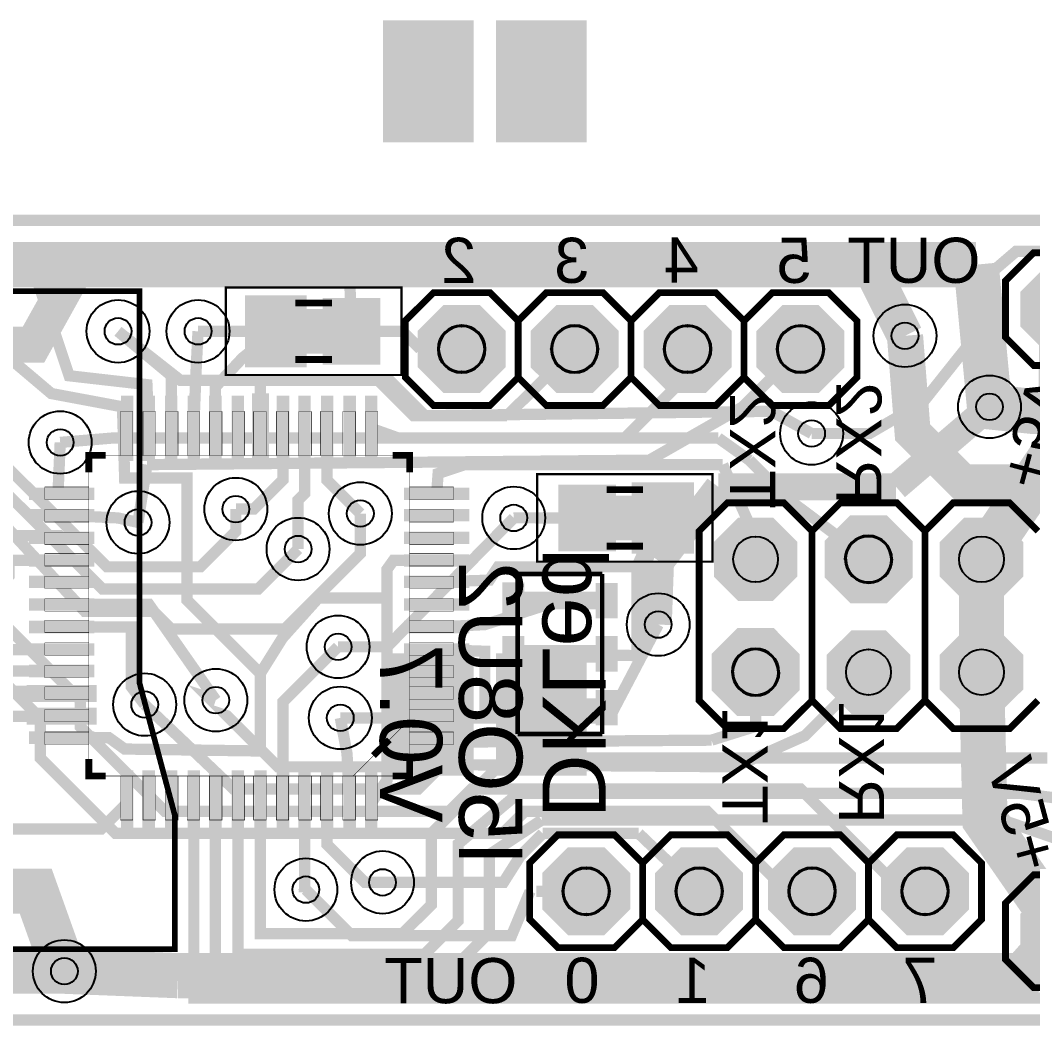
# Model space of a CAD drawing. Header units: millimetres. Extents: x -0.1 to 64.1, y -0.1 to 22.5.
# Drawn here: x 29.5 to 52.27, y -0.13 to 22.5 of the extents above; entities that cross this region are included whole.
import ezdxf

# ---------------------------------------------------------------- set-up
doc = ezdxf.new("R2010")
doc.units = ezdxf.units.MM
for name, color, linetype, true_color in [('BoardOutline', 7, 'Continuous', 0xff00ff), ('BottomLayer', 7, 'Continuous', 0x0000ff), ('BottomSilkLayer', 7, 'Continuous', 0x808000), ('BottomSolderMaskLayer', 7, 'Continuous', 0xaa00ff), ('Document', 7, 'Continuous', 0xffffff), ('Hole', 7, 'Continuous', 0x222222), ('Multi-Layer', 7, 'Continuous', 0xc0c0c0), ('TopLayer', 7, 'Continuous', 0xff0000), ('TopPasteMaskLayer', 7, 'Continuous', 0x808080), ('TopSilkLayer', 7, 'Continuous', 0xffff00), ('TopSolderMaskLayer', 7, 'Continuous', 0x800080)]:
    doc.layers.add(name, color=color, linetype=linetype, true_color=true_color)
doc.styles.get("Standard").update_dxf_attribs({"font": 'arial.ttf'})

msp = doc.modelspace()

# ---------------------------------------------------------------- hatches: boundary and pattern name
at = {"layer": 'BottomSolderMaskLayer'}
for points in [[(38.44, 14.69), (39.02, 14.111), (39.84, 14.111), (40.419, 14.69), (40.419, 15.51), (39.84, 16.089), (39.02, 16.089), (38.44, 15.51)], [(42.38, 14.111), (42.959, 14.69), (42.959, 15.51), (42.38, 16.089), (41.56, 16.089), (40.98, 15.51), (40.98, 14.69), (41.56, 14.111)], [(43.52, 14.69), (44.1, 14.111), (44.92, 14.111), (45.499, 14.69), (45.499, 15.51), (44.92, 16.089), (44.1, 16.089), (43.52, 15.51)], [(46.06, 14.69), (46.64, 14.111), (47.46, 14.111), (48.039, 14.69), (48.039, 15.51), (47.46, 16.09), (46.64, 16.09), (46.06, 15.51)], [(49.569, 10.78), (48.99, 11.36), (48.17, 11.36), (47.59, 10.78), (47.59, 9.96), (48.17, 9.38), (48.99, 9.38), (49.569, 9.96)], [(47.029, 8.24), (46.45, 8.82), (45.63, 8.82), (45.05, 8.24), (45.05, 7.42), (45.63, 6.84), (46.45, 6.84), (47.029, 7.42)], [(43.219, 3.31), (42.64, 3.89), (41.82, 3.89), (41.24, 3.31), (41.24, 2.49), (41.82, 1.911), (42.64, 1.911), (43.219, 2.49)], [(43.78, 2.49), (44.36, 1.911), (45.18, 1.911), (45.759, 2.49), (45.759, 3.31), (45.18, 3.89), (44.36, 3.89), (43.78, 3.31)], [(46.32, 2.491), (46.9, 1.911), (47.72, 1.911), (48.299, 2.491), (48.299, 3.31), (47.72, 3.89), (46.9, 3.89), (46.32, 3.31)], [(48.86, 2.49), (49.44, 1.911), (50.26, 1.911), (50.839, 2.49), (50.839, 3.31), (50.26, 3.89), (49.44, 3.89), (48.86, 3.31)]]:
    msp.add_hatch(color=256, dxfattribs=at).paths.add_polyline_path(points)
at = {"layer": 'Document'}
for points in [[(37.66, 22.5), (39.7, 22.5), (39.7, 19.75), (37.66, 19.75), (37.66, 22.5)], [(40.2, 22.5), (42.24, 22.5), (42.24, 19.75), (40.2, 19.75), (40.2, 22.5)], [(35.694, 16.199), (35.044, 16.199), (35.044, 14.799), (35.694, 14.799)], [(37.167, 16.199), (36.517, 16.199), (36.517, 14.799), (37.167, 14.799)], [(36.3, 16), (35.9, 16), (35.9, 15), (36.3, 15)], [(39.684, 15.354), (39.176, 15.354), (39.176, 14.846), (39.684, 14.846)], [(41.716, 15.354), (41.716, 14.846), (42.224, 14.846), (42.224, 15.354)], [(44.764, 15.354), (44.256, 15.354), (44.256, 14.846), (44.764, 14.846)], [(47.304, 15.354), (46.796, 15.354), (46.796, 14.846), (47.304, 14.846)], [(42.033, 10.602), (42.683, 10.602), (42.683, 12.002), (42.033, 12.002)], [(43.507, 10.602), (44.156, 10.602), (44.156, 12.002), (43.507, 12.002)], [(42.9, 10.8), (43.3, 10.8), (43.3, 11.8), (42.9, 11.8)], [(45.786, 10.116), (46.294, 10.116), (46.294, 10.624), (45.786, 10.624)], [(48.326, 10.116), (48.834, 10.116), (48.834, 10.624), (48.326, 10.624)], [(50.866, 10.116), (51.374, 10.116), (51.374, 10.624), (50.866, 10.624)], [(40.84, 9.05), (40.84, 9.85), (40.34, 9.85), (40.34, 9.05)], [(42.44, 9.84), (42.44, 9.04), (42.94, 9.04), (42.94, 9.84)], [(42.44, 9.24), (42.44, 9.64), (40.84, 9.64), (40.84, 9.24)], [(40.84, 7.84), (40.84, 8.64), (40.34, 8.64), (40.34, 7.84)], [(42.44, 8.04), (42.44, 8.44), (40.84, 8.44), (40.84, 8.04)], [(42.44, 8.64), (42.44, 7.84), (42.94, 7.84), (42.94, 8.64)], [(37.66, 8.25), (39.7, 8.25), (39.7, 5.5), (37.66, 5.5), (37.66, 8.25)], [(40.2, 8.25), (42.24, 8.25), (42.24, 5.5), (40.2, 5.5), (40.2, 8.25)], [(45.786, 7.576), (46.294, 7.576), (46.294, 8.084), (45.786, 8.084)], [(48.326, 7.576), (48.834, 7.576), (48.834, 8.084), (48.326, 8.084)], [(50.866, 7.576), (51.374, 7.576), (51.374, 8.084), (50.866, 8.084)], [(40.84, 6.63), (40.84, 7.43), (40.34, 7.43), (40.34, 6.63)], [(42.44, 7.43), (42.44, 6.63), (42.94, 6.63), (42.94, 7.43)], [(42.44, 6.84), (42.44, 7.24), (40.84, 7.24), (40.84, 6.84)], [(41.976, 2.646), (42.484, 2.646), (42.484, 3.154), (41.976, 3.154)], [(45.024, 3.154), (44.516, 3.154), (44.516, 2.646), (45.024, 2.646)], [(47.564, 3.154), (47.056, 3.154), (47.056, 2.646), (47.564, 2.646)], [(50.104, 3.154), (49.596, 3.154), (49.596, 2.646), (50.104, 2.646)]]:
    msp.add_hatch(color=256, dxfattribs=at).paths.add_polyline_path(points)
at = {"layer": 'Multi-Layer'}
for points in [[(53.869, 16.389), (53.319, 16.939), (52.541, 16.939), (51.991, 16.389), (51.991, 15.611), (52.541, 15.061), (53.319, 15.061), (53.869, 15.611)], [(38.491, 14.711), (39.041, 14.161), (39.819, 14.161), (40.369, 14.711), (40.369, 15.489), (39.819, 16.039), (39.041, 16.039), (38.491, 15.489)], [(42.359, 14.161), (42.909, 14.711), (42.909, 15.489), (42.359, 16.039), (41.581, 16.039), (41.031, 15.489), (41.031, 14.711), (41.581, 14.161)], [(43.571, 14.711), (44.121, 14.161), (44.899, 14.161), (45.449, 14.711), (45.449, 15.489), (44.899, 16.039), (44.121, 16.039), (43.571, 15.489)], [(46.111, 14.711), (46.661, 14.162), (47.439, 14.162), (47.989, 14.711), (47.989, 15.489), (47.439, 16.039), (46.661, 16.039), (46.111, 15.489)], [(46.979, 10.759), (46.429, 11.309), (45.651, 11.309), (45.101, 10.759), (45.101, 9.981), (45.651, 9.431), (46.429, 9.431), (46.979, 9.981)], [(49.519, 10.759), (48.969, 11.309), (48.191, 11.309), (47.641, 10.759), (47.641, 9.981), (48.191, 9.431), (48.969, 9.431), (49.519, 9.981)], [(52.059, 10.759), (51.509, 11.309), (50.731, 11.309), (50.181, 10.759), (50.181, 9.981), (50.731, 9.431), (51.509, 9.431), (52.059, 9.981)], [(46.979, 8.219), (46.429, 8.769), (45.651, 8.769), (45.101, 8.219), (45.101, 7.441), (45.651, 6.891), (46.429, 6.891), (46.979, 7.441)], [(49.519, 8.219), (48.969, 8.769), (48.191, 8.769), (47.641, 8.219), (47.641, 7.441), (48.191, 6.891), (48.969, 6.891), (49.519, 7.441)], [(52.059, 8.219), (51.509, 8.769), (50.731, 8.769), (50.181, 8.219), (50.181, 7.441), (50.731, 6.891), (51.509, 6.891), (52.059, 7.441)], [(43.169, 3.289), (42.619, 3.839), (41.841, 3.839), (41.291, 3.289), (41.291, 2.511), (41.841, 1.962), (42.619, 1.962), (43.169, 2.511)], [(43.831, 2.511), (44.381, 1.962), (45.159, 1.962), (45.709, 2.511), (45.709, 3.289), (45.159, 3.839), (44.381, 3.839), (43.831, 3.289)], [(46.371, 2.512), (46.921, 1.962), (47.699, 1.962), (48.249, 2.512), (48.249, 3.289), (47.699, 3.839), (46.921, 3.839), (46.371, 3.289)], [(48.911, 2.511), (49.461, 1.962), (50.239, 1.962), (50.789, 2.511), (50.789, 3.289), (50.239, 3.839), (49.461, 3.839), (48.911, 3.289)], [(53.869, 2.389), (53.319, 2.939), (52.541, 2.939), (51.991, 2.389), (51.991, 1.611), (52.541, 1.061), (53.319, 1.061), (53.869, 1.611)]]:
    msp.add_hatch(color=256, dxfattribs=at).paths.add_polyline_path(points)
at = {"layer": 'TopLayer'}
for points in [[(35.9, 14.75), (34.6, 14.75), (34.6, 16.25), (35.9, 16.25)], [(37.6, 14.75), (36.3, 14.75), (36.3, 16.25), (37.6, 16.25)], [(31.767, 14.053), (32.046, 14.053), (32.046, 12.58), (31.767, 12.58)], [(32.25, 14.053), (32.529, 14.053), (32.529, 12.58), (32.25, 12.58)], [(32.758, 14.053), (33.037, 14.053), (33.037, 12.58), (32.758, 12.58)], [(33.266, 14.053), (33.545, 14.053), (33.545, 12.58), (33.266, 12.58)], [(33.748, 14.053), (34.028, 14.053), (34.028, 12.58), (33.748, 12.58)], [(34.256, 14.053), (34.536, 14.053), (34.536, 12.58), (34.256, 12.58)], [(34.764, 14.053), (35.044, 14.053), (35.044, 12.58), (34.764, 12.58)], [(35.272, 14.053), (35.552, 14.053), (35.552, 12.58), (35.272, 12.58)], [(35.755, 14.053), (36.034, 14.053), (36.034, 12.58), (35.755, 12.58)], [(36.263, 14.053), (36.542, 14.053), (36.542, 12.58), (36.263, 12.58)], [(36.771, 14.053), (37.05, 14.053), (37.05, 12.58), (36.771, 12.58)], [(37.253, 14.053), (37.533, 14.053), (37.533, 12.58), (37.253, 12.58)], [(29.697, 11.704), (29.697, 11.983), (31.17, 11.983), (31.17, 11.704)], [(38.13, 11.704), (38.13, 11.983), (39.603, 11.983), (39.603, 11.704)], [(41.6, 12.05), (42.9, 12.05), (42.9, 10.55), (41.6, 10.55)], [(43.3, 12.05), (44.6, 12.05), (44.6, 10.55), (43.3, 10.55)], [(29.697, 11.221), (29.697, 11.5), (31.17, 11.5), (31.17, 11.221)], [(38.13, 11.221), (38.13, 11.5), (39.603, 11.5), (39.603, 11.221)], [(29.697, 10.713), (29.697, 10.992), (31.17, 10.992), (31.17, 10.713)], [(38.13, 10.713), (38.13, 10.992), (39.603, 10.992), (39.603, 10.713)], [(29.697, 10.205), (29.697, 10.484), (31.17, 10.484), (31.17, 10.205)], [(38.13, 10.205), (38.13, 10.484), (39.603, 10.484), (39.603, 10.205)], [(29.697, 9.722), (29.697, 10.002), (31.17, 10.002), (31.17, 9.722)], [(38.13, 9.722), (38.13, 10.002), (39.603, 10.002), (39.603, 9.722)], [(40.54, 9.24), (40.54, 9.64), (42.74, 9.64), (42.74, 9.24)], [(29.697, 9.214), (29.697, 9.494), (31.17, 9.494), (31.17, 9.214)], [(38.13, 9.214), (38.13, 9.494), (39.603, 9.494), (39.603, 9.214)], [(29.697, 8.706), (29.697, 8.986), (31.17, 8.986), (31.17, 8.706)], [(38.13, 8.706), (38.13, 8.986), (39.603, 8.986), (39.603, 8.706)], [(29.697, 8.198), (29.697, 8.478), (31.17, 8.478), (31.17, 8.198)], [(38.13, 8.198), (38.13, 8.478), (39.603, 8.478), (39.603, 8.198)], [(40.54, 8.04), (40.54, 8.44), (42.74, 8.44), (42.74, 8.04)], [(29.697, 7.716), (29.697, 7.995), (31.17, 7.995), (31.17, 7.716)], [(38.13, 7.716), (38.13, 7.995), (39.603, 7.995), (39.603, 7.716)], [(29.697, 7.208), (29.697, 7.487), (31.17, 7.487), (31.17, 7.208)], [(38.13, 7.208), (38.13, 7.487), (39.603, 7.487), (39.603, 7.208)], [(40.54, 6.84), (40.54, 7.24), (42.74, 7.24), (42.74, 6.84)], [(29.697, 6.7), (29.697, 6.979), (31.17, 6.979), (31.17, 6.7)], [(38.13, 6.7), (38.13, 6.979), (39.603, 6.979), (39.603, 6.7)], [(29.697, 6.217), (29.697, 6.497), (31.17, 6.497), (31.17, 6.217)], [(38.13, 6.217), (38.13, 6.497), (39.603, 6.497), (39.603, 6.217)], [(31.767, 5.62), (32.046, 5.62), (32.046, 4.147), (31.767, 4.147)], [(32.25, 5.62), (32.529, 5.62), (32.529, 4.147), (32.25, 4.147)], [(32.758, 5.62), (33.037, 5.62), (33.037, 4.147), (32.758, 4.147)], [(33.266, 5.62), (33.545, 5.62), (33.545, 4.147), (33.266, 4.147)], [(33.748, 5.62), (34.028, 5.62), (34.028, 4.147), (33.748, 4.147)], [(34.256, 5.62), (34.536, 5.62), (34.536, 4.147), (34.256, 4.147)], [(34.764, 5.62), (35.044, 5.62), (35.044, 4.147), (34.764, 4.147)], [(35.272, 5.62), (35.552, 5.62), (35.552, 4.147), (35.272, 4.147)], [(35.755, 5.62), (36.034, 5.62), (36.034, 4.147), (35.755, 4.147)], [(36.263, 5.62), (36.542, 5.62), (36.542, 4.147), (36.263, 4.147)], [(36.771, 5.62), (37.05, 5.62), (37.05, 4.147), (36.771, 4.147)], [(37.253, 5.62), (37.533, 5.62), (37.533, 4.147), (37.253, 4.147)]]:
    msp.add_hatch(color=256, dxfattribs=at).paths.add_polyline_path(points)
at = {"layer": 'TopPasteMaskLayer'}
for points in [[(35.9, 14.75), (34.6, 14.75), (34.6, 16.25), (35.9, 16.25)], [(34.764, 14.053), (35.044, 14.053), (35.044, 12.58), (34.764, 12.58)], [(43.3, 12.05), (44.6, 12.05), (44.6, 10.55), (43.3, 10.55)], [(38.13, 7.716), (38.13, 7.995), (39.603, 7.995), (39.603, 7.716)], [(29.697, 7.208), (29.697, 7.487), (31.17, 7.487), (31.17, 7.208)], [(29.697, 6.7), (29.697, 6.979), (31.17, 6.979), (31.17, 6.7)]]:
    msp.add_hatch(color=256, dxfattribs=at).paths.add_polyline_path(points)
at = {"layer": 'TopSolderMaskLayer'}
for points in [[(35.944, 14.691), (34.556, 14.691), (34.556, 16.309), (35.944, 16.309)], [(38.44, 14.69), (39.02, 14.111), (39.84, 14.111), (40.419, 14.69), (40.419, 15.51), (39.84, 16.089), (39.02, 16.089), (38.44, 15.51)], [(42.38, 14.111), (42.959, 14.69), (42.959, 15.51), (42.38, 16.089), (41.56, 16.089), (40.98, 15.51), (40.98, 14.69), (41.56, 14.111)], [(43.52, 14.69), (44.1, 14.111), (44.92, 14.111), (45.499, 14.69), (45.499, 15.51), (44.92, 16.089), (44.1, 16.089), (43.52, 15.51)], [(46.06, 14.69), (46.64, 14.111), (47.46, 14.111), (48.039, 14.69), (48.039, 15.51), (47.46, 16.09), (46.64, 16.09), (46.06, 15.51)], [(34.713, 14.104), (35.094, 14.104), (35.094, 12.529), (34.713, 12.529)], [(43.249, 12.101), (44.651, 12.101), (44.651, 10.499), (43.249, 10.499)], [(49.569, 10.78), (48.99, 11.36), (48.17, 11.36), (47.59, 10.78), (47.59, 9.96), (48.17, 9.38), (48.99, 9.38), (49.569, 9.96)], [(47.029, 8.24), (46.45, 8.82), (45.63, 8.82), (45.05, 8.24), (45.05, 7.42), (45.63, 6.84), (46.45, 6.84), (47.029, 7.42)], [(38.079, 7.665), (38.079, 8.046), (39.654, 8.046), (39.654, 7.665)], [(29.646, 7.157), (29.646, 7.538), (31.221, 7.538), (31.221, 7.157)], [(29.646, 6.649), (29.646, 7.03), (31.221, 7.03), (31.221, 6.649)], [(43.219, 3.31), (42.64, 3.89), (41.82, 3.89), (41.24, 3.31), (41.24, 2.49), (41.82, 1.911), (42.64, 1.911), (43.219, 2.49)], [(43.78, 2.49), (44.36, 1.911), (45.18, 1.911), (45.759, 2.49), (45.759, 3.31), (45.18, 3.89), (44.36, 3.89), (43.78, 3.31)], [(46.32, 2.491), (46.9, 1.911), (47.72, 1.911), (48.299, 2.491), (48.299, 3.31), (47.72, 3.89), (46.9, 3.89), (46.32, 3.31)], [(48.86, 2.49), (49.44, 1.911), (50.26, 1.911), (50.839, 2.49), (50.839, 3.31), (50.26, 3.89), (49.44, 3.89), (48.86, 3.31)]]:
    msp.add_hatch(color=256, dxfattribs=at).paths.add_polyline_path(points)

# ---------------------------------------------------------------- linework, layer by layer
at = {"layer": 'BoardOutline', "const_width": 0.254}
for points in [[(14, 18), (60, 18)], [(60, 0), (14, 0)]]:
    msp.add_lwpolyline(points, dxfattribs=at)
at = {"layer": 'BottomLayer'}
for points, const_width in [([(30.8, 17), (29.8, 15.2), (27.4, 15.2), (26.85, 15.5), (25.55, 16.8), (21.75, 16.8), (21.7, 13), (20.1, 12.6)], 0.813), ([(48.6, 17), (30.8, 17)], 0.813), ([(47.3, 13.2), (48.6, 13.2), (49.8, 13.9), (50.893, 15.275), (51.332, 16.813), (51.9, 17.3), (56.8, 17.3), (58.3, 14.8), (60.3, 12.85)], 0.254), ([(49.4, 15.4), (48.6, 17)], 0.813), ([(33.05, 1), (52.05, 1), (52.93, 2), (51.2, 4.5), (51.12, 7.83), (51.12, 10.37), (52.9, 13), (52.93, 16)], 1.016), ([(17.81, 9), (19.75, 9), (20.25, 8.4), (20.2, 6.6), (20.7, 5.9), (22.2, 5.9), (22.714, 7.065), (22.317, 8.077), (22.7, 15.8), (24.775, 15.8), (26.1, 14.9), (28.141, 12.9), (28.75, 12.9), (31.45, 10.2), (33.55, 10.2), (34.35, 11), (34.35, 11.5)], 0.254), ([(31.7, 15.5), (33.1, 14.4), (37.55, 14.4), (38.35, 13.6), (40.45, 13.6)], 0.254), ([(33.5, 15.5), (38.1, 15.5), (38.5, 15.1)], 0.254), ([(47.05, 15.1), (45.75, 13.8), (43.65, 12.6), (32.35, 12.5)], 0.254), ([(38.5, 15.1), (39.43, 15.1)], 0.254), ([(40.45, 13.6), (41.97, 15.1)], 0.254), ([(44.51, 15.1), (44.51, 14.51), (43.1, 13.1)], 0.254), ([(35.75, 10.6), (34.85, 9.7), (31.35, 9.7), (28.65, 12.4), (27.85, 12.4), (26.15, 14.1), (24.4, 14.7)], 0.254), ([(49.2, 12), (51.3, 13.8)], 0.61), ([(43.1, 13.1), (33.15, 13.1), (31.6, 13.1), (30.4, 13)], 0.254), ([(32.35, 12.5), (32.15, 11.2)], 0.254), ([(43.9, 10.3), (45.2, 12)], 0.61), ([(45.2, 12), (49.2, 12)], 0.61), ([(37.15, 11.4), (37.15, 10.5), (35.45, 8.8), (32.9, 8.8), (32.5, 9.2), (30.95, 9.2), (28.45, 11.9), (27.05, 11.9), (26.25, 11.44), (24.75, 11.44), (23.6, 11.8)], 0.254), ([(40.6, 11.3), (37.75, 8.4), (36.65, 8.4)], 0.254), ([(47.31, 2.9), (46.75, 2.9), (44.95, 4.7), (40.85, 4.7), (40.35, 4.2), (31.65, 4.2), (29.95, 5.9), (29.95, 6.8), (29.05, 7.7), (28.25, 7.7), (27.45, 8.5), (27.45, 10.4), (27.95, 10.9)], 0.254), ([(43.85, 8.9), (43.9, 10.3)], 0.61), ([(49.85, 2.9), (49.35, 2.9), (47.05, 5.2), (39.65, 5.2), (39.15, 4.7), (32.75, 4.7), (30.85, 6.6), (30.85, 7.2), (28.65, 9.4)], 0.254), ([(43.85, 8.9), (42.75, 6.8), (36.7, 6.8)], 0.254), ([(46.04, 7.83), (46.04, 6.61), (45.05, 6.3)], 0.254), ([(45.619, 5.717), (47.15, 6.4), (48.58, 7.83)], 0.254), ([(45.05, 6.3), (38.5, 6.25), (37.95, 5.7), (35.3, 5.7), (33.75, 7.25), (33.9, 7.2)], 0.254), ([(32.3, 7.1), (34.3, 5.2), (38.45, 5.2), (39, 5.75)], 0.254), ([(39, 5.75), (45.65, 5.7)], 0.254), ([(37.65, 3.1), (40.371, 3.101), (40.75, 3.7), (41.25, 4.2)], 0.254), ([(41.25, 4.2), (43.41, 4.2)], 0.254), ([(43.41, 4.2), (44.77, 2.9)], 0.254), ([(14.2, 2.92), (16.9, 3), (17.45, 3.8), (19.85, 3.8), (20.65, 2.9), (29.85, 2.9), (30.493, 1.1), (33.05, 1)], 1.016), ([(40.968, 2.9), (40.55, 1.9), (36.962, 1.9), (35.926, 2.937)], 0.254), ([(42.23, 2.9), (41.11, 2.9)], 0.254)]:
    msp.add_lwpolyline(points, dxfattribs=dict(at, const_width=const_width))
at = {"layer": 'BottomSilkLayer', "const_width": 0.127}
msp.add_lwpolyline([(18.18, 16.4), (32.18, 16.4), (32.18, 7.6), (32.98, 4.6), (32.98, 1.6), (19.63, 1.6), (19.63, 2.9), (18.18, 2.9), (18.18, 16.4)], close=True, dxfattribs=at)
at = {"layer": 'BottomSolderMaskLayer'}
for points in [[(39.427, 15.636), (39.433, 15.636)], [(44.507, 15.636), (44.513, 15.636)], [(47.047, 15.636), (47.053, 15.636)], [(41.435, 15.097), (41.435, 15.103)], [(42.506, 15.097), (42.506, 15.103)], [(39.427, 14.565), (39.433, 14.565)], [(44.507, 14.565), (44.513, 14.565)], [(47.047, 14.565), (47.053, 14.565)], [(48.047, 10.37), (48.042, 10.37)], [(49.118, 10.37), (49.113, 10.37)], [(45.507, 7.83), (45.502, 7.83)], [(46.578, 7.83), (46.573, 7.83)], [(42.233, 3.436), (42.227, 3.436)], [(44.767, 3.436), (44.773, 3.436)], [(47.307, 3.436), (47.313, 3.436)], [(49.847, 3.436), (49.853, 3.436)], [(42.233, 2.365), (42.227, 2.365)], [(44.767, 2.365), (44.773, 2.365)], [(47.307, 2.365), (47.313, 2.365)], [(49.847, 2.365), (49.853, 2.365)]]:
    msp.add_lwpolyline(points, close=True, dxfattribs=at)
for centre, start, end in [((39.427, 15.1), 450, 270), ((39.433, 15.1), 270, 450), ((41.97, 15.103), 360, 540), ((44.507, 15.1), 450, 270), ((44.513, 15.1), 270, 450), ((47.047, 15.1), 450, 270), ((47.053, 15.1), 270, 450), ((41.97, 15.097), 540, 360), ((48.577, 10.37), 0, 180), ((48.583, 10.37), 180, 0), ((46.037, 7.83), 0, 180), ((46.043, 7.83), 180, 0), ((42.227, 2.9), 90, 270), ((42.233, 2.9), 270, 90), ((44.767, 2.9), 450, 270), ((44.773, 2.9), 270, 450), ((47.307, 2.9), 450, 270), ((47.313, 2.9), 270, 450), ((49.847, 2.9), 450, 270), ((49.853, 2.9), 270, 450)]:
    msp.add_arc(centre, 0.535, start, end, dxfattribs=at)
at = {"layer": 'Document', "const_width": 0.0508}
for points in [[(38.073, 14.517), (34.127, 14.517), (34.127, 16.483), (38.073, 16.483), (38.073, 14.517)], [(41.127, 12.283), (45.073, 12.283), (45.073, 10.317), (41.127, 10.317), (41.127, 12.283)]]:
    msp.add_lwpolyline(points, close=True, dxfattribs=at)
at = {"layer": 'Document'}
for points, const_width in [([(36.51, 16.135), (35.69, 16.135)], 0.152), ([(36.51, 14.865), (35.69, 14.865)], 0.152), ([(31.424, 12.707), (31.043, 12.707), (31.043, 12.326)], 0.152), ([(38.257, 12.326), (38.257, 12.707), (37.876, 12.707)], 0.152), ([(42.69, 11.935), (43.51, 11.935)], 0.152), ([(42.69, 10.665), (43.51, 10.665)], 0.152), ([(40.69, 10.04), (40.69, 6.44)], 0.102), ([(42.59, 6.44), (42.59, 10.04)], 0.102), ([(37.8, 6.306), (37.444, 5.95)], 0.152), ([(31.043, 5.874), (31.043, 5.493), (31.424, 5.493)], 0.152), ([(37.876, 5.493), (38.257, 5.493), (38.257, 5.874)], 0.152)]:
    msp.add_lwpolyline(points, dxfattribs=dict(at, const_width=const_width))
at = {"layer": 'Hole'}
for centre in [(31.7, 15.5), (33.5, 15.5), (49.4, 15.4), (51.3, 13.8), (47.3, 13.2), (30.4, 13), (34.35, 11.5), (37.15, 11.4), (32.15, 11.2), (40.6, 11.3), (35.75, 10.6), (43.85, 8.9), (36.65, 8.4), (32.3, 7.1), (33.9, 7.2), (36.7, 6.8), (35.926, 2.936), (37.65, 3.1), (30.493, 1.1)]:
    msp.add_circle(centre, 0.3, dxfattribs=at)
at = {"layer": 'Multi-Layer'}
for points in [[(39.427, 15.608), (39.433, 15.608)], [(44.507, 15.608), (44.513, 15.608)], [(47.047, 15.608), (47.053, 15.608)], [(41.462, 15.098), (41.462, 15.103)], [(42.478, 15.098), (42.478, 15.103)], [(39.427, 14.592), (39.433, 14.592)], [(44.507, 14.592), (44.513, 14.592)], [(47.047, 14.592), (47.053, 14.592)], [(46.043, 10.878), (46.038, 10.878)], [(51.123, 10.878), (51.118, 10.878)], [(48.075, 10.37), (48.07, 10.37)], [(49.091, 10.37), (49.086, 10.37)], [(46.043, 9.862), (46.038, 9.862)], [(51.123, 9.862), (51.118, 9.862)], [(48.583, 8.338), (48.578, 8.338)], [(51.123, 8.338), (51.118, 8.338)], [(45.535, 7.83), (45.53, 7.83)], [(46.551, 7.83), (46.546, 7.83)], [(48.583, 7.322), (48.578, 7.322)], [(51.123, 7.322), (51.118, 7.322)], [(42.233, 3.408), (42.228, 3.408)], [(44.768, 3.408), (44.773, 3.408)], [(47.308, 3.408), (47.313, 3.408)], [(49.848, 3.408), (49.853, 3.408)], [(42.233, 2.392), (42.228, 2.392)], [(44.768, 2.392), (44.773, 2.392)], [(47.308, 2.392), (47.313, 2.392)], [(49.848, 2.392), (49.853, 2.392)]]:
    msp.add_lwpolyline(points, close=True, dxfattribs=at)
for centre in [(31.7, 15.5), (33.5, 15.5), (49.4, 15.4), (51.3, 13.8), (47.3, 13.2), (30.4, 13), (34.35, 11.5), (37.15, 11.4), (32.15, 11.2), (40.6, 11.3), (35.75, 10.6), (43.85, 8.9), (36.65, 8.4), (32.3, 7.1), (33.9, 7.2), (36.7, 6.8), (37.65, 3.1), (35.926, 2.936), (30.493, 1.1)]:
    msp.add_circle(centre, 0.706, dxfattribs=at)
for centre, start, end in [((39.427, 15.1), 450, 270), ((39.433, 15.1), 270, 450), ((41.97, 15.103), 360, 540), ((44.507, 15.1), 450, 270), ((44.513, 15.1), 270, 450), ((47.047, 15.1), 450, 270), ((47.053, 15.1), 270, 450), ((41.97, 15.098), 540, 360), ((46.038, 10.37), 90, 270), ((46.043, 10.37), 270, 90), ((48.578, 10.37), 0, 180), ((51.118, 10.37), 90, 270), ((51.123, 10.37), 270, 90), ((48.583, 10.37), 180, 0), ((46.038, 7.83), 0, 180), ((48.578, 7.83), 90, 270), ((48.583, 7.83), 270, 90), ((51.118, 7.83), 90, 270), ((51.123, 7.83), 270, 90), ((46.043, 7.83), 180, 0), ((42.228, 2.9), 90, 270), ((42.233, 2.9), 270, 90), ((44.768, 2.9), 450, 270), ((44.773, 2.9), 270, 450), ((47.308, 2.9), 450, 270), ((47.313, 2.9), 270, 450), ((49.848, 2.9), 450, 270), ((49.853, 2.9), 270, 450)]:
    msp.add_arc(centre, 0.508, start, end, dxfattribs=at)
at = {"layer": 'TopLayer'}
for points, const_width in [([(14.2, 13.08), (16.49, 17), (18.65, 17), (31.55, 17), (33.45, 17)], 1.016), ([(33.45, 17), (51, 17)], 1.016), ([(51, 17), (51.3, 13.8), (52.25, 13.7), (53.7, 13.7), (54.7, 14.6), (55.47, 16)], 1.016), ([(36.95, 15.5), (36.902, 17), (33.45, 17)], 0.254), ([(32.389, 13.317), (32.35, 14.3), (30.6, 14.5), (29.8, 16.9)], 0.254), ([(54.9, 12.1), (50.7, 12.1), (49.571, 13.229), (49.4, 15.4)], 0.813), ([(32.897, 13.317), (32.9, 14.5), (31.7, 15.5)], 0.254), ([(33.405, 13.317), (33.45, 14.5), (33.5, 15.5)], 0.254), ([(35.3, 15.5), (35.25, 15.5), (34.5, 14.9), (33.888, 14.247), (33.888, 13.317)], 0.254), ([(27.4, 15.2), (28.9, 15.2), (30.2, 14.1), (31.8, 13.8), (31.85, 12.2), (33.25, 12.2), (33.25, 9.45), (34.9, 7.8), (34.9, 6.056), (31.85, 6.1), (31.493, 6.357), (30.434, 6.357)], 0.254), ([(34.904, 13.316), (34.9, 14.4), (37.8, 14.4), (38.6, 13.6), (46.4, 13.7), (47.3, 13.2)], 0.254), ([(51.3, 13.8), (51.3, 13.8)], 0.61), ([(35.412, 13.317), (35.412, 12.162), (34.75, 11.5), (34.35, 11.5)], 0.254), ([(35.895, 13.317), (35.895, 11.845), (35.75, 11.7), (35.75, 10.6)], 0.254), ([(36.403, 13.317), (36.403, 12.147), (37.15, 11.4)], 0.254), ([(37.393, 13.317), (38, 13.1), (45.2, 13.1)], 0.254), ([(45.2, 13.1), (45.9, 12.6)], 0.254), ([(30.434, 11.843), (30.35, 11.843), (30.4, 13)], 0.254), ([(38.866, 11.843), (38.9, 12.3), (39.5, 12.5)], 0.254), ([(39.5, 12.5), (45.3, 12.5)], 0.254), ([(45.3, 12.5), (46.04, 10.84), (46.04, 10.37)], 0.254), ([(45.9, 12.6), (46.8, 11.7), (48.58, 10.37)], 0.254), ([(23.5, 10.1), (24.85, 11.44), (26.27, 11.44), (26.95, 10.76), (26.95, 9.38), (27.992, 8.338), (30.434, 8.338)], 0.254), ([(32.15, 11.2), (31.7, 11.3), (30.434, 11.361)], 0.254), ([(42.25, 11.3), (40.653, 11.303), (40.6, 11.3)], 0.254), ([(43.95, 11.3), (43.45, 10.2), (43.45, 8.95), (43.45, 8.2), (43.45, 8.95), (43.85, 8.9)], 0.406), ([(30.434, 10.853), (30.386, 10.9), (27.95, 10.9)], 0.254), ([(30.434, 10.345), (29.25, 10.345), (29.25, 10), (28.65, 9.4)], 0.254), ([(37.393, 4.884), (37.75, 5.4), (37.75, 10.1), (37.75, 10.143), (37.895, 10.345), (38.866, 10.345)], 0.254), ([(38.866, 9.862), (40.05, 9.9), (40.25, 10.2), (43.45, 10.2)], 0.254), ([(34.9, 7.8), (35.4, 8.6), (36.208, 9.5), (37.75, 9.5), (37.75, 10.1)], 0.254), ([(41.64, 9.44), (39.95, 8.9), (38.866, 8.846)], 0.254), ([(30.434, 9.354), (32.396, 9.354), (33.9, 7.2)], 0.254), ([(20, 9.2), (24.8, 8.9), (26.33, 8.9), (27.595, 7.855), (30.434, 7.855)], 0.254), ([(30.434, 8.846), (32, 8.846), (32, 7.5), (32.3, 7.1)], 0.254), ([(35.412, 4.884), (35.412, 7.162), (36.65, 8.4)], 0.254), ([(41.64, 7.04), (39.95, 7.04), (39.95, 8.3), (38.866, 8.338)], 0.254), ([(43.45, 8.2), (41.64, 8.24)], 0.254), ([(30.434, 7.347), (29.6, 7.4), (26.617, 7.4), (25.61, 7.64)], 0.254), ([(30.434, 6.839), (27.76, 6.839), (27.25, 6.4), (27.25, 3.3), (26.7, 2.75)], 0.254), ([(36.911, 4.884), (36.85, 6), (36.7, 6.8)], 0.254), ([(40.45, 5.9), (38.75, 4.2), (38.75, 2.6), (38.093, 1.944), (34.904, 1.944), (34.904, 4.884)], 0.254), ([(52.6, 5.9), (40.45, 5.9)], 0.254), ([(31.907, 4.884), (31.323, 4.3), (28.65, 4.3)], 0.254), ([(60.3, 2.69), (59.8, 0.9), (58.6, 0.5), (39.698, 0.5), (33.405, 0.5), (33.405, 4.884)], 0.254), ([(41.226, 4.5), (40.05, 3.724), (40.05, 1.971), (39.064, 0.985), (33.888, 0.985), (33.888, 4.884)], 0.254), ([(40.7, 5.1), (39.35, 3.966), (39.35, 2.24), (38.589, 1.479), (34.396, 1.479), (34.396, 4.884)], 0.254), ([(35.895, 4.884), (35.895, 2.968), (35.926, 2.937), (35.888, 2.899), (35.888, 2.874)], 0.254), ([(36.403, 4.884), (36.403, 3.947), (37.25, 3.1), (37.65, 3.1)], 0.254), ([(52, 5.1), (40.685, 5.1)], 0.254), ([(55.9, 4.6), (52, 5.1)], 0.254), ([(51.6, 4.5), (41.226, 4.5)], 0.254), ([(57.9, 1.6), (56.9, 2.1), (56.9, 2.7), (56.05, 3.6), (54.2, 3.6), (51.6, 4.5)], 0.254), ([(24.97, 1.05), (26.7, 1.05), (28.893, 1.1), (30.493, 1.1)], 1.016)]:
    msp.add_lwpolyline(points, dxfattribs=dict(at, const_width=const_width))
at = {"layer": 'TopSilkLayer'}
for points, const_width in [([(52.295, 14.73), (51.66, 15.365), (51.66, 16.635), (52.295, 17.27), (53.565, 17.27), (54.2, 16.635), (54.2, 15.365), (53.565, 14.73), (52.295, 14.73)], 0.152), ([(40.065, 16.37), (40.7, 15.735), (40.7, 14.465), (40.065, 13.83), (38.795, 13.83), (38.16, 14.465), (38.16, 15.735), (38.795, 16.37), (40.065, 16.37)], 0.152), ([(40.7, 15.735), (41.335, 16.37), (42.605, 16.37), (43.24, 15.735), (43.24, 14.465), (42.605, 13.83), (41.335, 13.83), (40.7, 14.465), (40.7, 15.735)], 0.152), ([(45.145, 16.37), (45.78, 15.735), (45.78, 14.465), (45.145, 13.83), (43.875, 13.83), (43.24, 14.465), (43.24, 15.735), (43.875, 16.37), (45.145, 16.37)], 0.152), ([(47.685, 16.37), (48.32, 15.735), (48.32, 14.465), (47.685, 13.83), (46.415, 13.83), (45.78, 14.465), (45.78, 15.735), (46.415, 16.37), (47.685, 16.37)], 0.152), ([(31.754, 12.707), (32.034, 12.707), (32.034, 13.698), (31.754, 13.698), (31.754, 12.707)], 0.00991), ([(32.262, 12.707), (32.542, 12.707), (32.542, 13.698), (32.262, 13.698), (32.262, 12.707)], 0.00991), ([(32.77, 12.707), (33.05, 12.707), (33.05, 13.698), (32.77, 13.698), (32.77, 12.707)], 0.00991), ([(33.253, 12.707), (33.532, 12.707), (33.532, 13.698), (33.253, 13.698), (33.253, 12.707)], 0.00991), ([(33.761, 12.707), (34.04, 12.707), (34.04, 13.698), (33.761, 13.698), (33.761, 12.707)], 0.00991), ([(34.269, 12.707), (34.548, 12.707), (34.548, 13.698), (34.269, 13.698), (34.269, 12.707)], 0.00991), ([(34.752, 12.707), (35.031, 12.707), (35.031, 13.698), (34.752, 13.698), (34.752, 12.707)], 0.00991), ([(35.26, 12.707), (35.539, 12.707), (35.539, 13.698), (35.26, 13.698), (35.26, 12.707)], 0.00991), ([(35.768, 12.707), (36.047, 12.707), (36.047, 13.698), (35.768, 13.698), (35.768, 12.707)], 0.00991), ([(36.25, 12.707), (36.53, 12.707), (36.53, 13.698), (36.25, 13.698), (36.25, 12.707)], 0.00991), ([(36.758, 12.707), (37.038, 12.707), (37.038, 13.698), (36.758, 13.698), (36.758, 12.707)], 0.00991), ([(37.266, 12.707), (37.546, 12.707), (37.546, 13.698), (37.266, 13.698), (37.266, 12.707)], 0.00991), ([(38.257, 12.707), (31.043, 12.707), (31.043, 5.493), (38.257, 5.493), (38.257, 12.707)], 0.00991), ([(31.043, 11.716), (31.043, 11.996), (30.053, 11.996), (30.053, 11.716), (31.043, 11.716)], 0.00991), ([(38.257, 11.996), (38.257, 11.716), (39.247, 11.716), (39.247, 11.996), (38.257, 11.996)], 0.00991), ([(31.043, 11.208), (31.043, 11.488), (30.053, 11.488), (30.053, 11.208), (31.043, 11.208)], 0.00991), ([(38.257, 11.488), (38.257, 11.208), (39.247, 11.208), (39.247, 11.488), (38.257, 11.488)], 0.00991), ([(31.043, 10.7), (31.043, 10.98), (30.053, 10.98), (30.053, 10.7), (31.043, 10.7)], 0.00991), ([(38.257, 10.98), (38.257, 10.7), (39.247, 10.7), (39.247, 10.98), (38.257, 10.98)], 0.00991), ([(31.043, 10.218), (31.043, 10.497), (30.053, 10.497), (30.053, 10.218), (31.043, 10.218)], 0.00991), ([(38.257, 10.497), (38.257, 10.218), (39.247, 10.218), (39.247, 10.497), (38.257, 10.497)], 0.00991), ([(31.043, 9.71), (31.043, 9.989), (30.053, 9.989), (30.053, 9.71), (31.043, 9.71)], 0.00991), ([(38.257, 9.989), (38.257, 9.71), (39.247, 9.71), (39.247, 9.989), (38.257, 9.989)], 0.00991), ([(31.043, 9.202), (31.043, 9.481), (30.053, 9.481), (30.053, 9.202), (31.043, 9.202)], 0.00991), ([(38.257, 9.481), (38.257, 9.202), (39.247, 9.202), (39.247, 9.481), (38.257, 9.481)], 0.00991), ([(31.043, 8.719), (31.043, 8.999), (30.053, 8.999), (30.053, 8.719), (31.043, 8.719)], 0.00991), ([(38.257, 8.999), (38.257, 8.719), (39.247, 8.719), (39.247, 8.999), (38.257, 8.999)], 0.00991), ([(31.043, 8.211), (31.043, 8.491), (30.053, 8.491), (30.053, 8.211), (31.043, 8.211)], 0.00991), ([(38.257, 8.491), (38.257, 8.211), (39.247, 8.211), (39.247, 8.491), (38.257, 8.491)], 0.00991), ([(31.043, 7.703), (31.043, 7.982), (30.053, 7.982), (30.053, 7.703), (31.043, 7.703)], 0.00991), ([(38.257, 7.982), (38.257, 7.703), (39.247, 7.703), (39.247, 7.982), (38.257, 7.982)], 0.00991), ([(31.043, 7.22), (31.043, 7.5), (30.053, 7.5), (30.053, 7.22), (31.043, 7.22)], 0.00991), ([(38.257, 7.5), (38.257, 7.22), (39.247, 7.22), (39.247, 7.5), (38.257, 7.5)], 0.00991), ([(31.043, 6.712), (31.043, 6.992), (30.053, 6.992), (30.053, 6.712), (31.043, 6.712)], 0.00991), ([(38.257, 6.992), (38.257, 6.763), (38.257, 6.712), (39.247, 6.712), (39.247, 6.992), (38.257, 6.992)], 0.00991), ([(31.043, 6.204), (31.043, 6.484), (30.053, 6.484), (30.053, 6.204), (31.043, 6.204)], 0.00991), ([(38.257, 6.484), (38.257, 6.204), (39.247, 6.204), (39.247, 6.484), (38.257, 6.484)], 0.00991), ([(32.034, 5.493), (31.754, 5.493), (31.754, 4.503), (32.034, 4.503), (32.034, 5.493)], 0.00991), ([(32.542, 5.493), (32.262, 5.493), (32.262, 4.503), (32.542, 4.503), (32.542, 5.493)], 0.00991), ([(33.05, 5.493), (32.77, 5.493), (32.77, 4.503), (33.05, 4.503), (33.05, 5.493)], 0.00991), ([(33.532, 5.493), (33.253, 5.493), (33.253, 4.503), (33.532, 4.503), (33.532, 5.493)], 0.00991), ([(34.04, 5.493), (33.761, 5.493), (33.761, 4.503), (34.04, 4.503), (34.04, 5.493)], 0.00991), ([(34.548, 5.493), (34.269, 5.493), (34.269, 4.503), (34.548, 4.503), (34.548, 5.493)], 0.00991), ([(35.031, 5.493), (34.752, 5.493), (34.752, 4.503), (35.031, 4.503), (35.031, 5.493)], 0.00991), ([(35.539, 5.493), (35.26, 5.493), (35.26, 4.503), (35.539, 4.503), (35.539, 5.493)], 0.00991), ([(36.047, 5.493), (35.768, 5.493), (35.768, 4.503), (36.047, 4.503), (36.047, 5.493)], 0.00991), ([(36.53, 5.493), (36.25, 5.493), (36.25, 4.503), (36.53, 4.503), (36.53, 5.493)], 0.00991), ([(37.038, 5.493), (36.987, 5.493), (36.758, 5.493), (36.758, 4.503), (37.038, 4.503), (37.038, 5.493)], 0.00991), ([(37.546, 5.493), (37.266, 5.493), (37.266, 4.503), (37.546, 4.503), (37.546, 5.493)], 0.00991), ([(41.595, 1.63), (40.96, 2.265), (40.96, 3.535), (41.595, 4.17), (42.865, 4.17), (43.5, 3.535), (43.5, 2.265), (42.865, 1.63), (41.595, 1.63)], 0.152), ([(45.405, 4.17), (46.04, 3.535), (46.04, 2.265), (45.405, 1.63), (44.135, 1.63), (43.5, 2.265), (43.5, 3.535), (44.135, 4.17), (45.405, 4.17)], 0.152), ([(47.945, 4.17), (48.58, 3.535), (48.58, 2.265), (47.945, 1.63), (46.675, 1.63), (46.04, 2.265), (46.04, 3.535), (46.675, 4.17), (47.945, 4.17)], 0.152), ([(50.485, 4.17), (51.12, 3.535), (51.12, 2.265), (50.485, 1.63), (49.215, 1.63), (48.58, 2.265), (48.58, 3.535), (49.215, 4.17), (50.485, 4.17)], 0.152), ([(52.295, 0.73), (51.66, 1.365), (51.66, 2.635), (52.295, 3.27), (53.565, 3.27), (54.2, 2.635), (54.2, 1.365), (53.565, 0.73), (52.295, 0.73)], 0.152)]:
    msp.add_lwpolyline(points, close=True, dxfattribs=dict(at, const_width=const_width))
for points, const_width in [([(52.39, 11.005), (51.755, 11.64), (50.485, 11.64), (49.85, 11.005), (49.215, 11.64), (47.945, 11.64), (47.31, 11.005), (46.675, 11.64), (45.405, 11.64), (44.77, 11.005), (44.77, 7.195), (45.405, 6.56), (46.675, 6.56), (47.31, 7.195), (47.945, 6.56), (49.215, 6.56), (49.85, 7.195), (50.485, 6.56), (51.755, 6.56), (52.39, 7.195)], 0.152), ([(47.31, 11.005), (47.31, 7.195)], 0.152), ([(49.85, 11.005), (49.85, 7.195)], 0.152), ([(42.59, 10.04), (40.69, 10.04)], 0.102), ([(38.257, 6.763), (36.987, 5.493)], 0.00991), ([(40.69, 6.44), (42.59, 6.44)], 0.102)]:
    msp.add_lwpolyline(points, dxfattribs=dict(at, const_width=const_width))
at = {"layer": 'TopSolderMaskLayer'}
for points in [[(39.427, 15.636), (39.433, 15.636)], [(44.507, 15.636), (44.513, 15.636)], [(47.047, 15.636), (47.053, 15.636)], [(41.435, 15.097), (41.435, 15.103)], [(42.506, 15.097), (42.506, 15.103)], [(39.427, 14.565), (39.433, 14.565)], [(44.507, 14.565), (44.513, 14.565)], [(47.047, 14.565), (47.053, 14.565)], [(48.047, 10.37), (48.042, 10.37)], [(49.118, 10.37), (49.113, 10.37)], [(45.507, 7.83), (45.502, 7.83)], [(46.578, 7.83), (46.573, 7.83)], [(42.233, 3.436), (42.227, 3.436)], [(44.767, 3.436), (44.773, 3.436)], [(47.307, 3.436), (47.313, 3.436)], [(49.847, 3.436), (49.853, 3.436)], [(42.233, 2.365), (42.227, 2.365)], [(44.767, 2.365), (44.773, 2.365)], [(47.307, 2.365), (47.313, 2.365)], [(49.847, 2.365), (49.853, 2.365)]]:
    msp.add_lwpolyline(points, close=True, dxfattribs=at)
for centre, start, end in [((39.427, 15.1), 450, 270), ((39.433, 15.1), 270, 450), ((41.97, 15.103), 360, 540), ((44.507, 15.1), 450, 270), ((44.513, 15.1), 270, 450), ((47.047, 15.1), 450, 270), ((47.053, 15.1), 270, 450), ((41.97, 15.097), 540, 360), ((48.577, 10.37), 0, 180), ((48.583, 10.37), 180, 0), ((46.037, 7.83), 0, 180), ((46.043, 7.83), 180, 0), ((42.227, 2.9), 90, 270), ((42.233, 2.9), 270, 90), ((44.767, 2.9), 450, 270), ((44.773, 2.9), 270, 450), ((47.307, 2.9), 450, 270), ((47.313, 2.9), 270, 450), ((49.847, 2.9), 450, 270), ((49.853, 2.9), 270, 450)]:
    msp.add_arc(centre, 0.535, start, end, dxfattribs=at)

# ---------------------------------------------------------------- texts
at = {"layer": 'BottomSilkLayer', "text_generation_flag": 2}
for s, height, rotation, p in [('2', 1.016, 360, (39.76, 16.59)), ('3', 1.016, 360, (42.3, 16.59)), ('4', 1.016, 360, (44.764, 16.598)), ('5', 1.016, 360, (47.3, 16.589)), ('OUT', 1.016, 360, (51.096, 16.59)), ('RX2', 1.016, 270, (47.854, 11.6)), ('+5V', 1.016, 255, (51.534, 12.13)), ('TX2', 1.016, 270, (45.464, 11.51)), ('DKLed', 1.4224, 270, (41.248, 4.544)), ('I5O8U2', 1.4224, 270, (39.37, 3.482)), ('V0.7', 1.4001, 270, (37.592, 4.444)), ('RX1', 1.016, 270, (47.914, 4.42)), ('TX1', 1.016, 270, (45.294, 4.42)), ('+5V', 1.016, 285, (51.904, 3.27)), ('OUT', 1.016, 360, (40.682, 0.38)), ('0', 1.016, 360, (42.53, 0.388)), ('1', 1.016, 360, (45.03, 0.388)), ('6', 1.016, 360, (47.69, 0.388)), ('7', 1.016, 360, (50.13, 0.388))]:
    msp.add_text(s, height=height, rotation=rotation, dxfattribs=at).set_placement(p)

doc.saveas('drawing.dxf')
